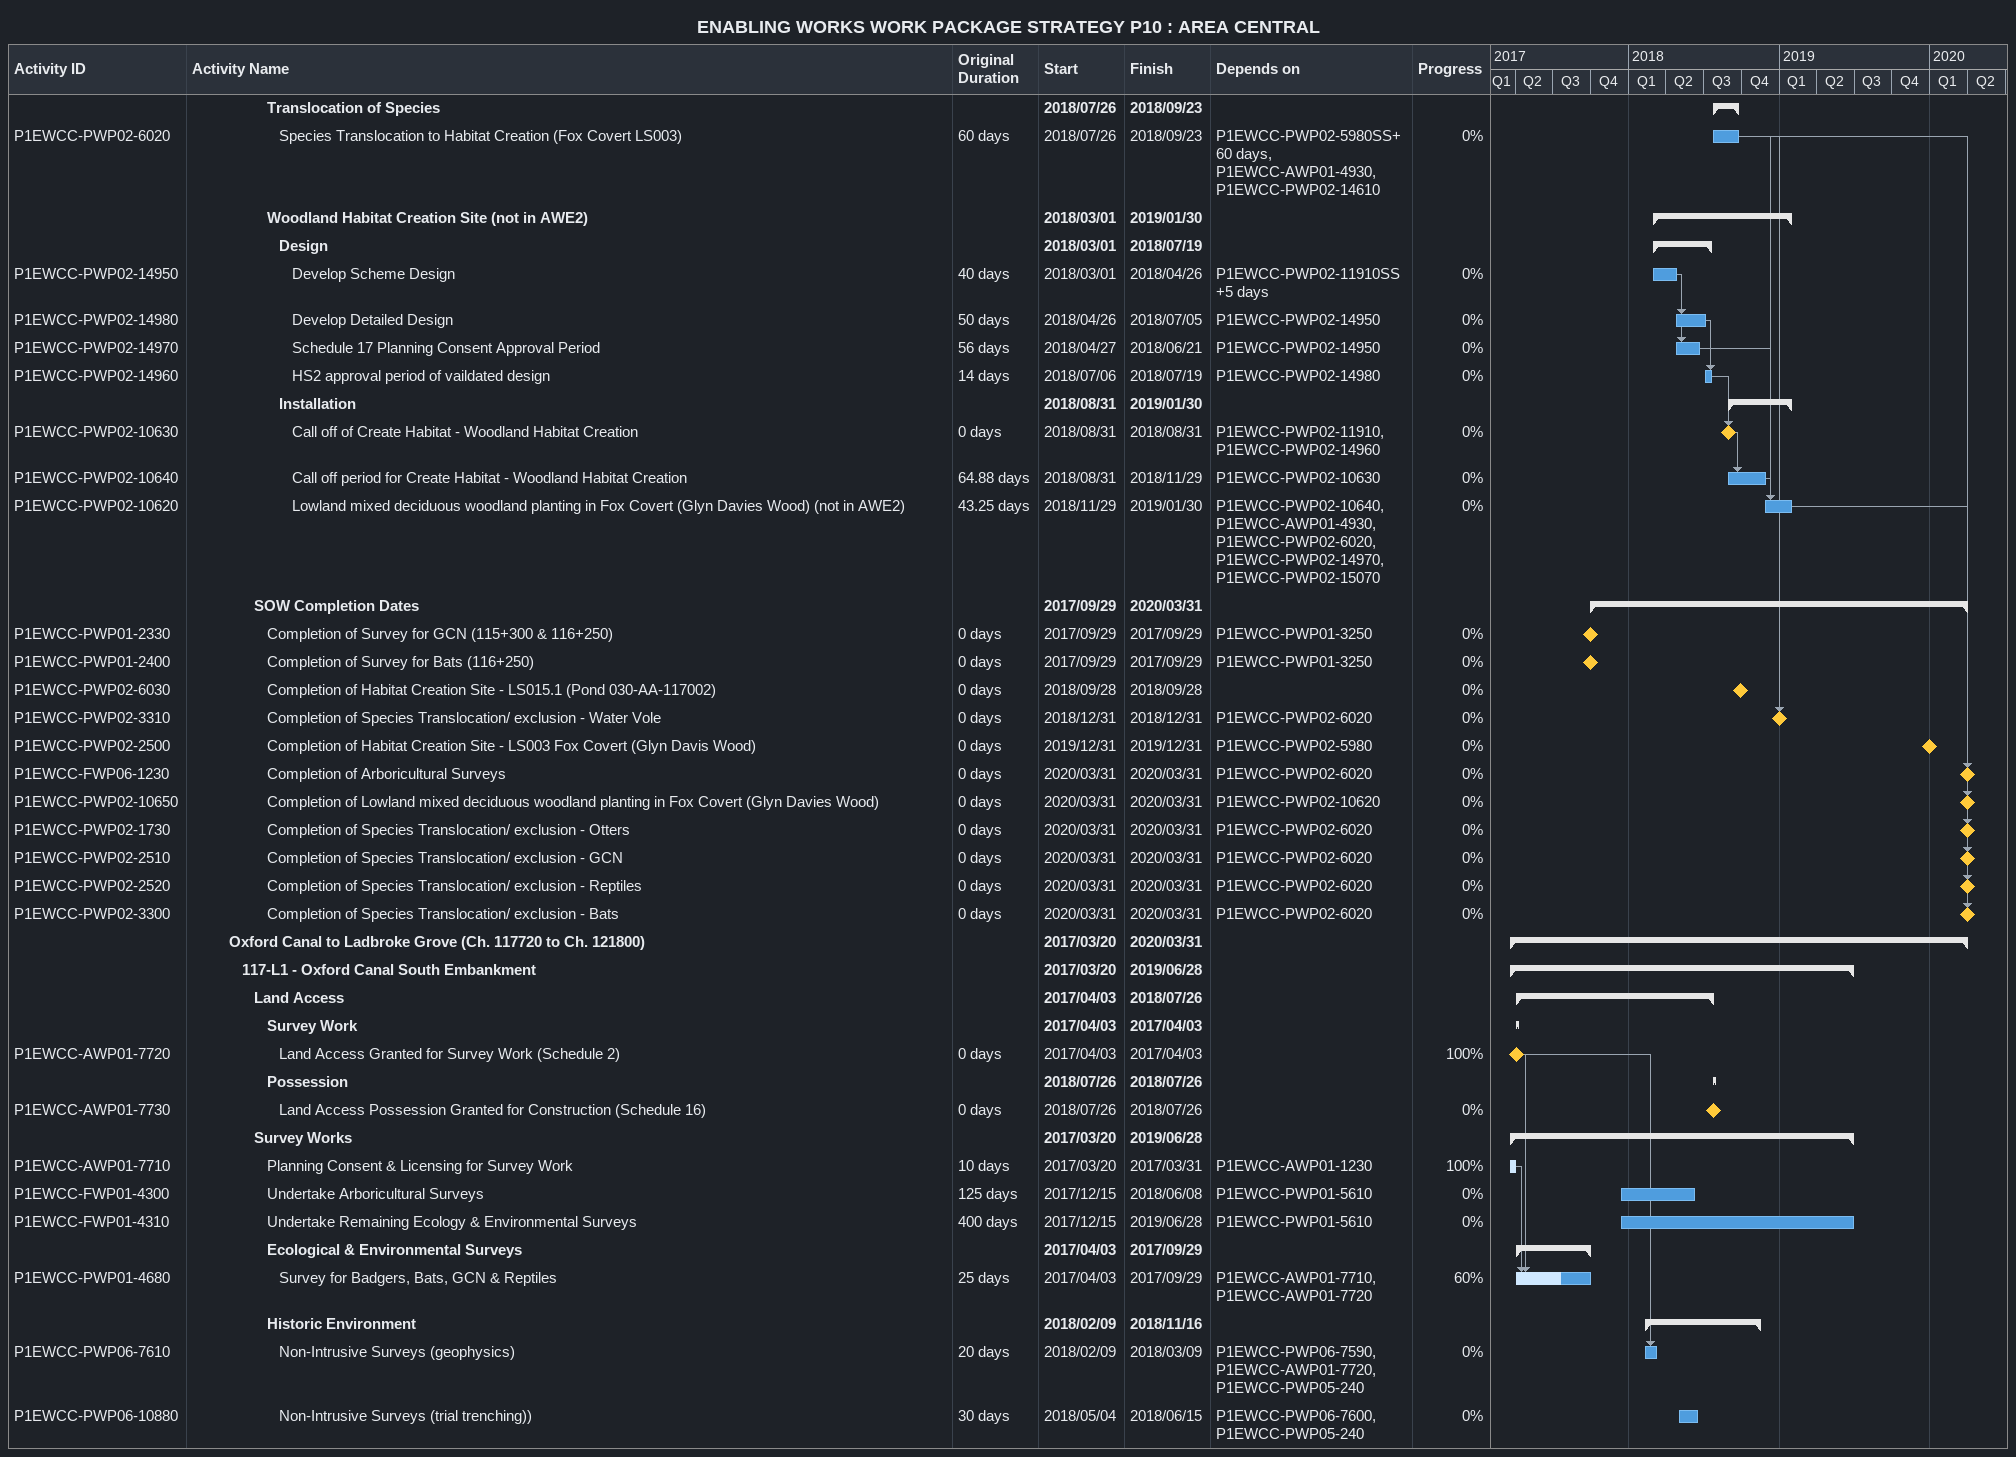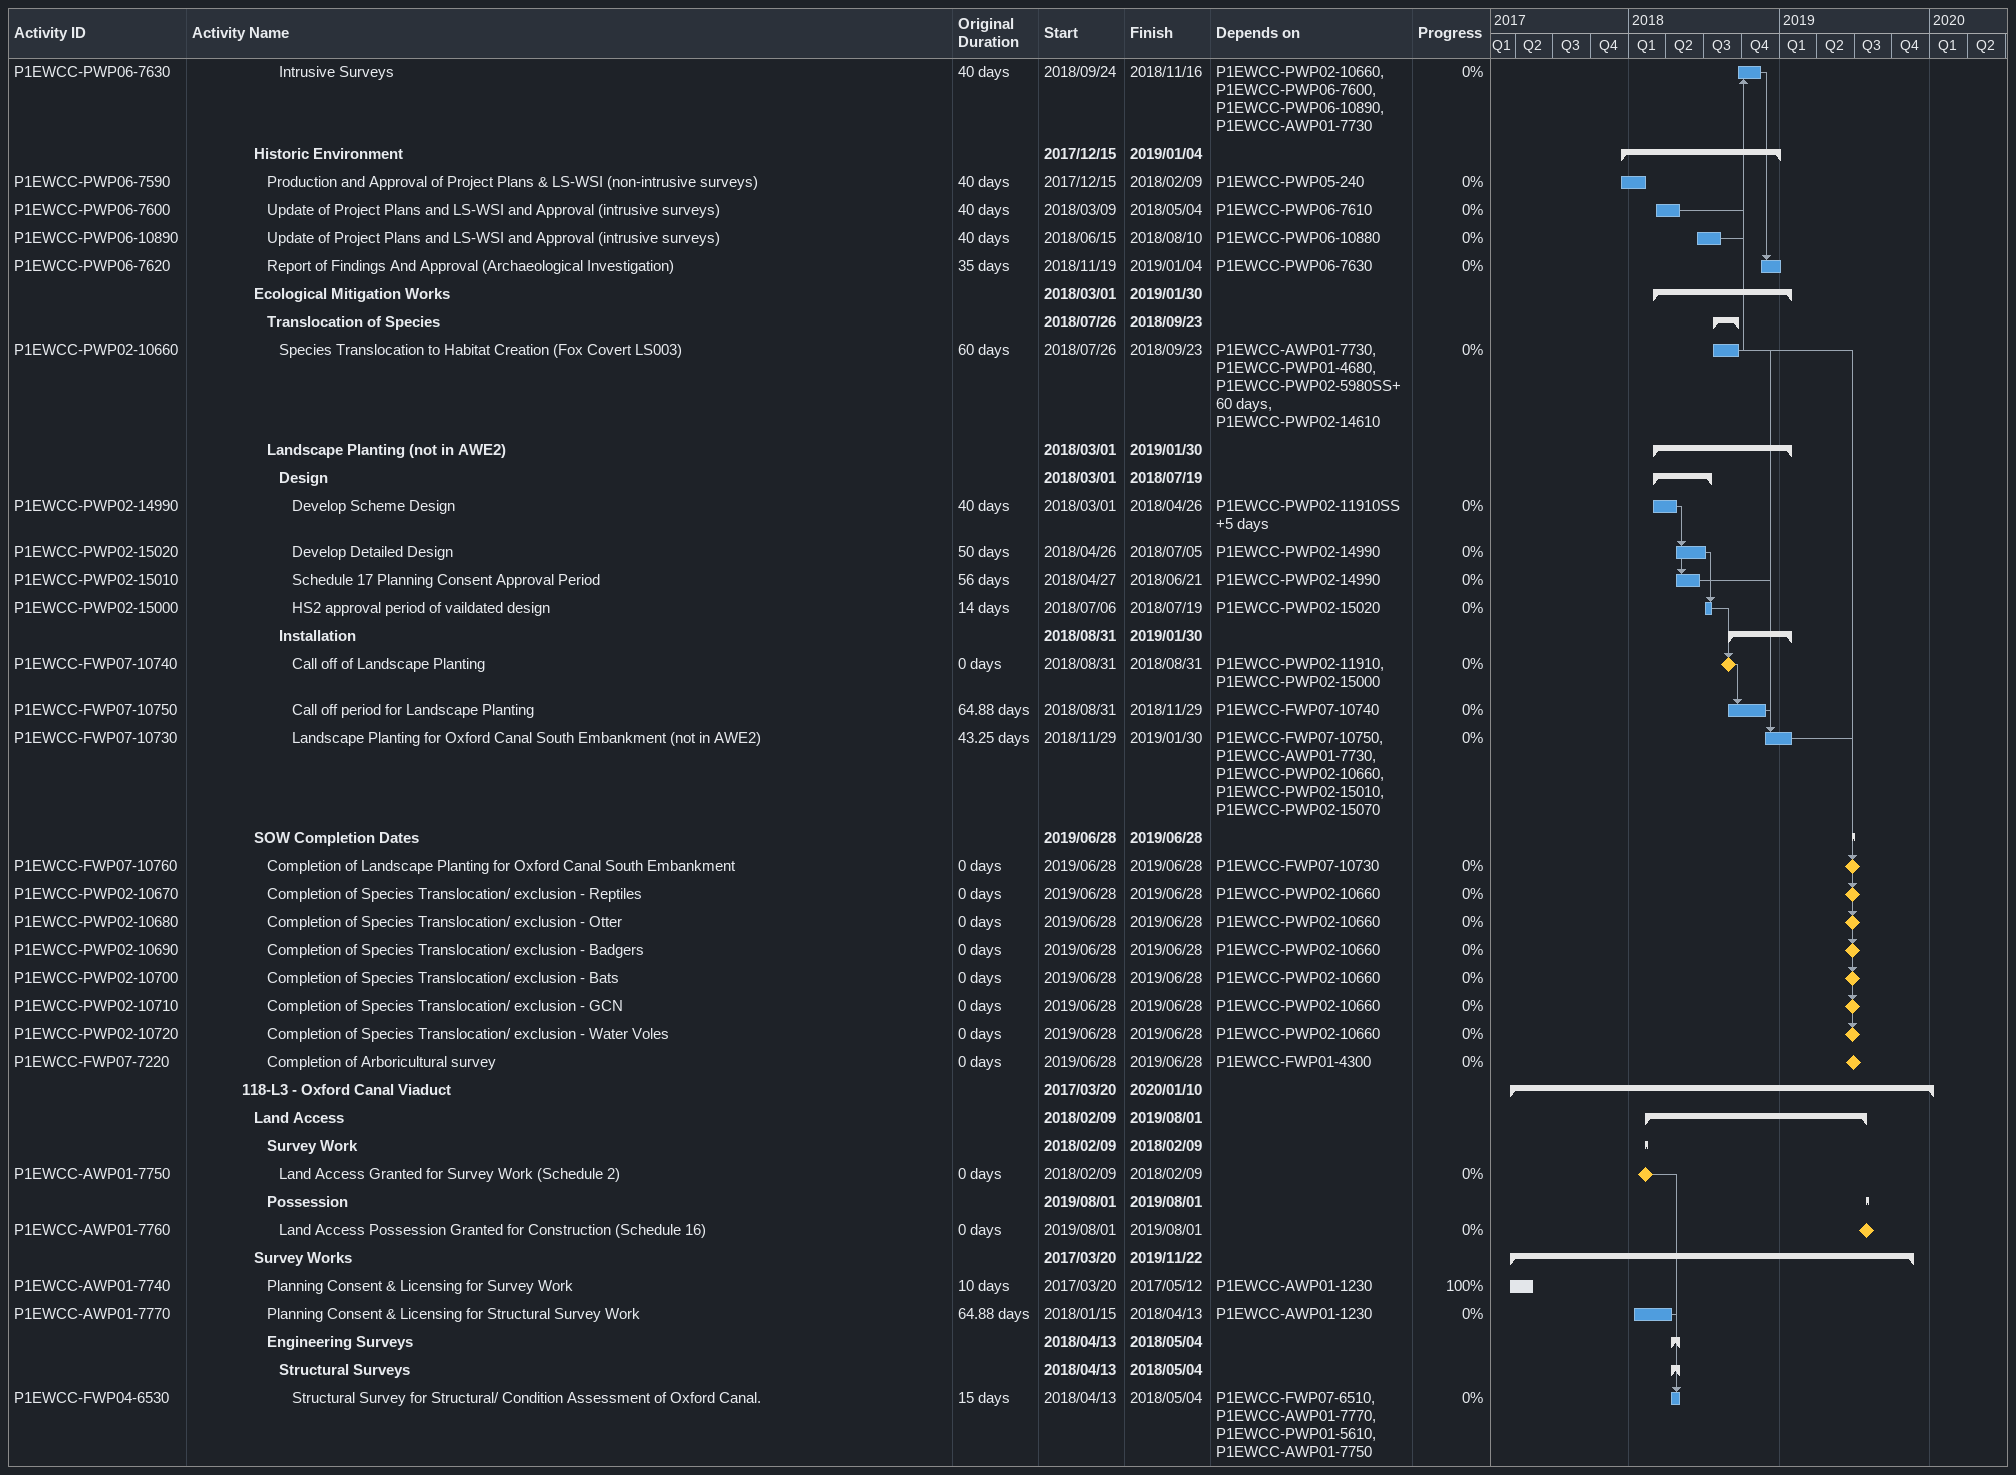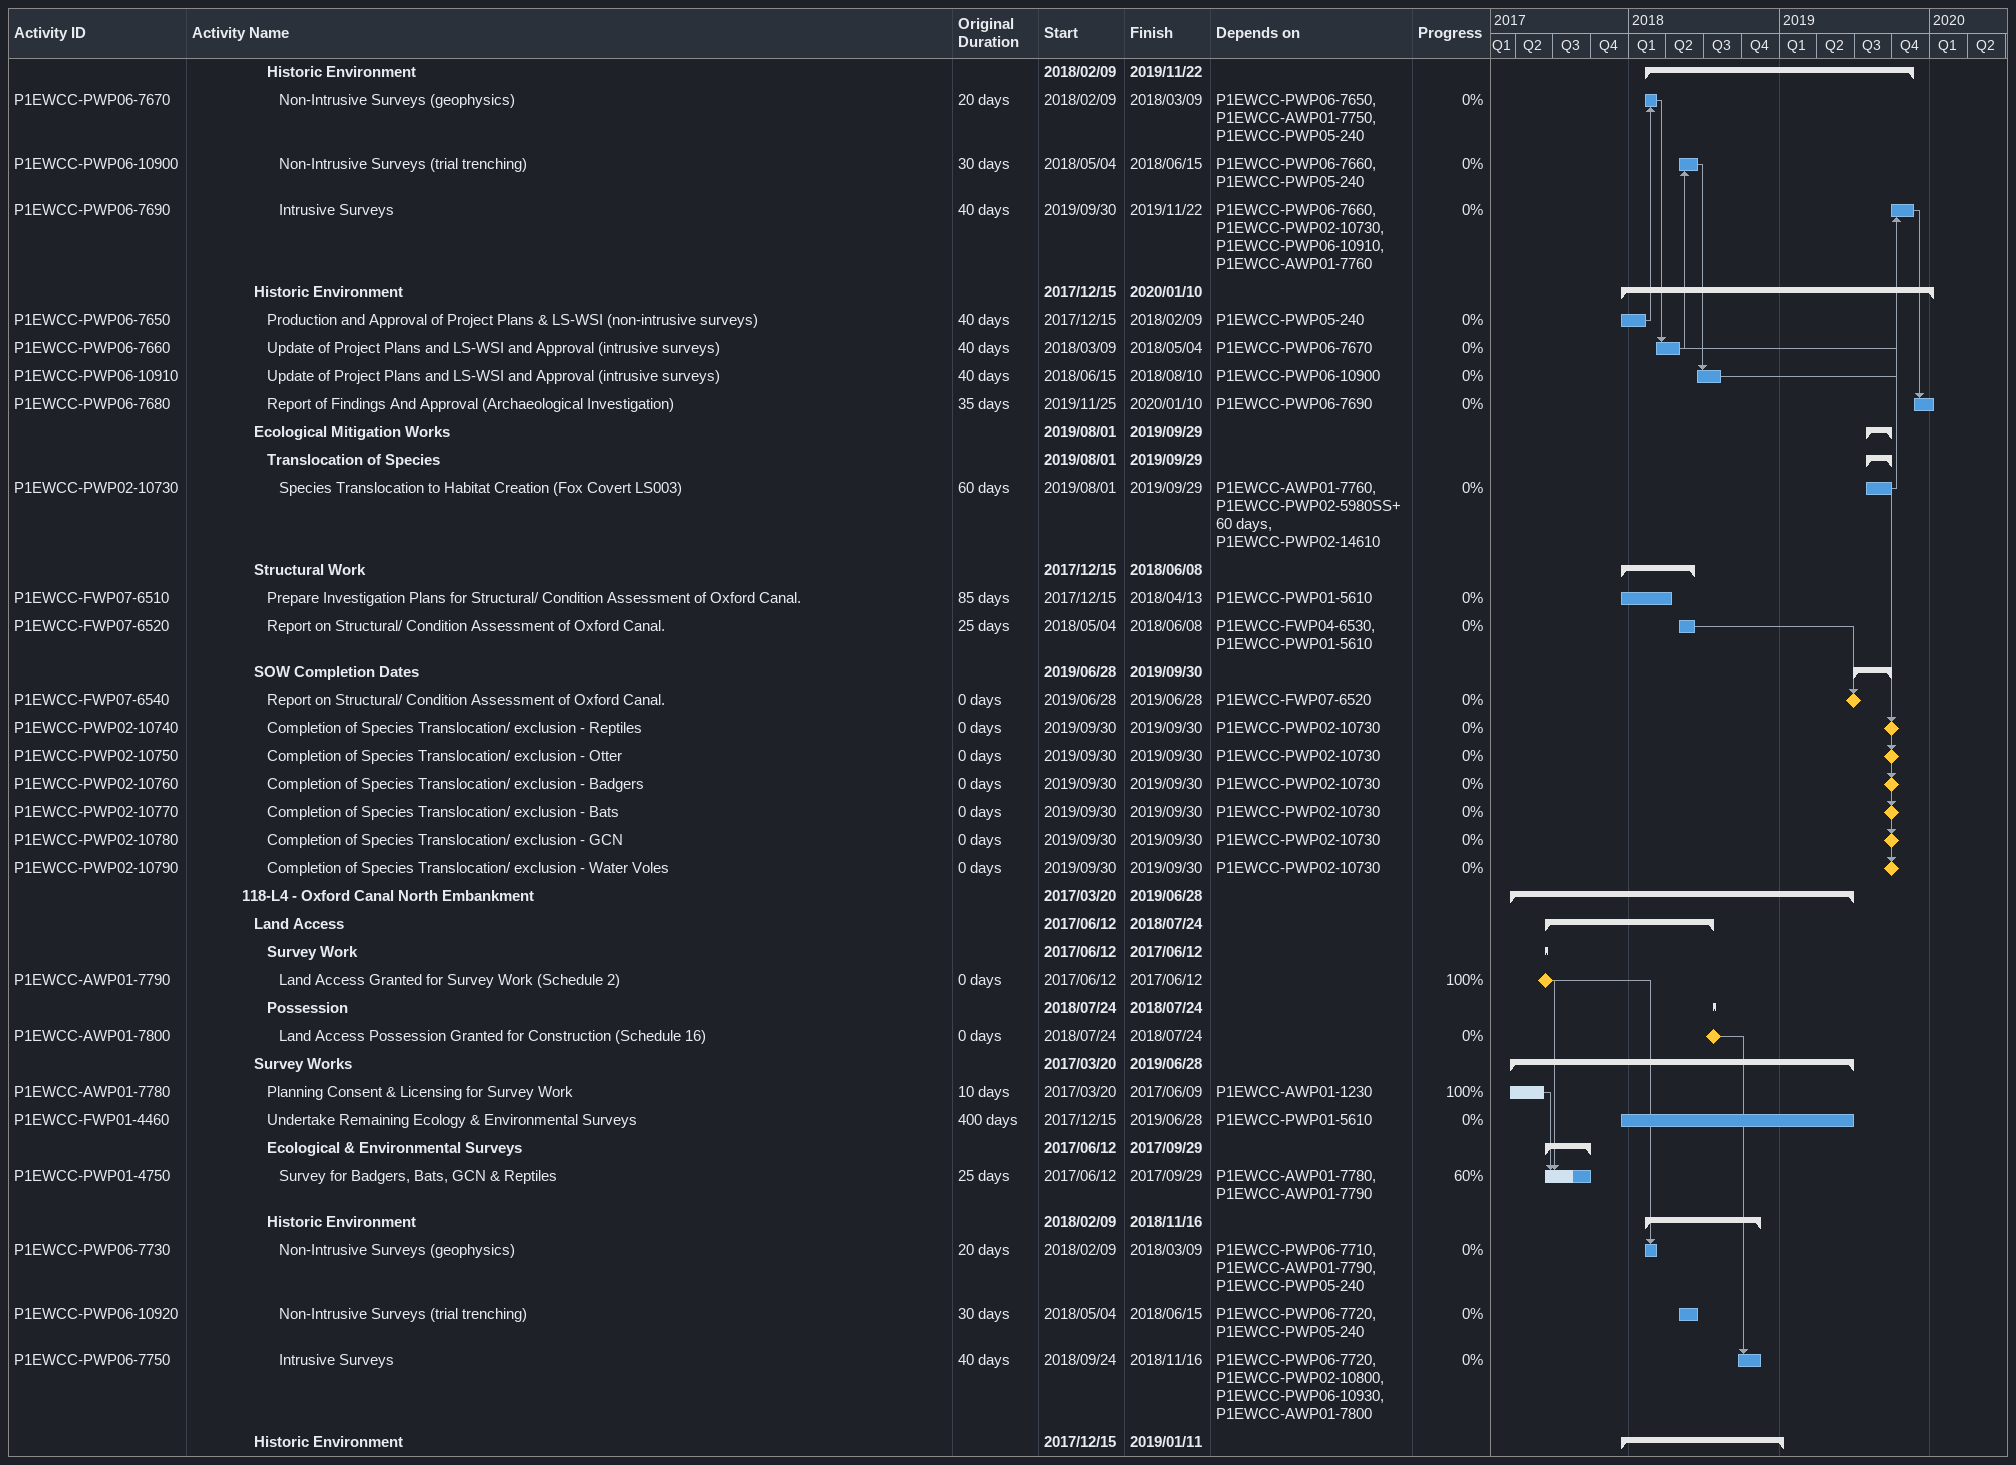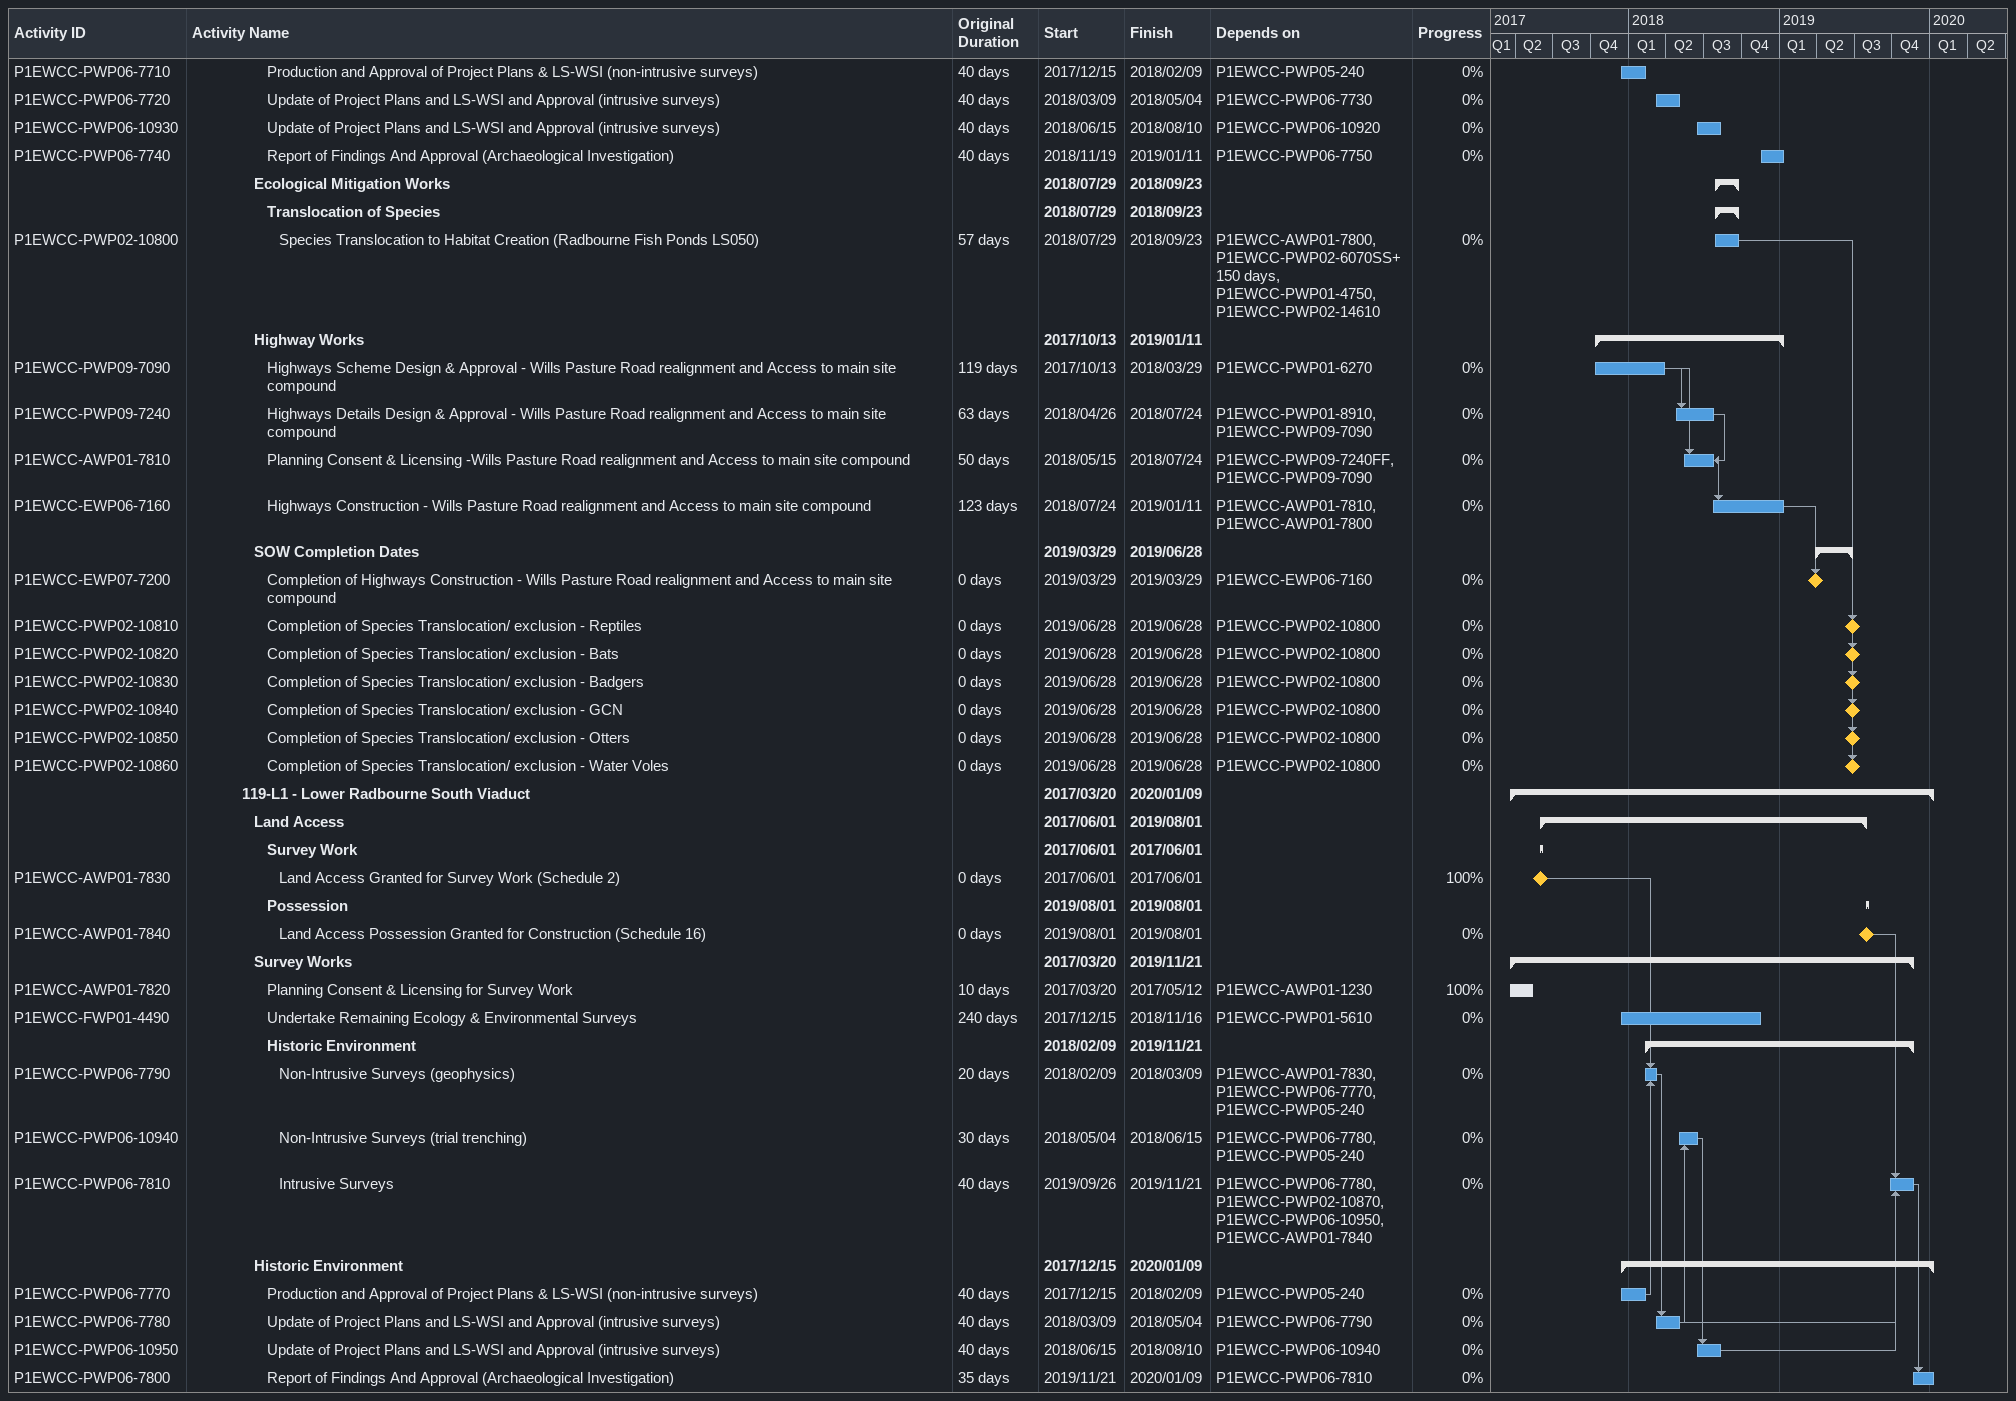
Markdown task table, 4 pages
ENABLING WORKS WORK PACKAGE STRATEGY P10 : AREA CENTRAL

| ID | Level | Task | Original duration | Start | Finish | Predecessors | % complete |
|---|---|---|---|---|---|---|---|
|  | 7 | **Translocation of Species** |  | 2018-07-26 | 2018-09-23 |  |  |
| P1EWCC-PWP02-6020 | 8 | Species Translocation to Habitat Creation (Fox Covert LS003) | 60d | 2018-07-26 | 2018-09-23 | P1EWCC-PWP02-5980SS+60d, P1EWCC-AWP01-4930, P1EWCC-PWP02-14610 | 0 |
|  | 7 | **Woodland Habitat Creation Site (not in AWE2)** |  | 2018-03-01 | 2019-01-30 |  |  |
|  | 8 | **Design** |  | 2018-03-01 | 2018-07-19 |  |  |
| P1EWCC-PWP02-14950 | 9 | Develop Scheme Design | 40d | 2018-03-01 | 2018-04-26 | P1EWCC-PWP02-11910SS+5d | 0 |
| P1EWCC-PWP02-14980 | 9 | Develop Detailed Design | 50d | 2018-04-26 | 2018-07-05 | P1EWCC-PWP02-14950 | 0 |
| P1EWCC-PWP02-14970 | 9 | Schedule 17 Planning Consent Approval Period | 56d | 2018-04-27 | 2018-06-21 | P1EWCC-PWP02-14950 | 0 |
| P1EWCC-PWP02-14960 | 9 | HS2 approval period of vaildated design | 14d | 2018-07-06 | 2018-07-19 | P1EWCC-PWP02-14980 | 0 |
|  | 8 | **Installation** |  | 2018-08-31 | 2019-01-30 |  |  |
| P1EWCC-PWP02-10630 | 9 | Call off of Create Habitat - Woodland Habitat Creation | 0d | 2018-08-31 | 2018-08-31 | P1EWCC-PWP02-11910, P1EWCC-PWP02-14960 | 0 |
| P1EWCC-PWP02-10640 | 9 | Call off period for Create Habitat - Woodland Habitat Creation | 64.88d | 2018-08-31 | 2018-11-29 | P1EWCC-PWP02-10630 | 0 |
| P1EWCC-PWP02-10620 | 9 | Lowland mixed deciduous woodland planting in Fox Covert (Glyn Davies Wood) (not in AWE2) | 43.25d | 2018-11-29 | 2019-01-30 | P1EWCC-PWP02-10640, P1EWCC-AWP01-4930, P1EWCC-PWP02-6020, P1EWCC-PWP02-14970, P1EWCC-PWP02-15070 | 0 |
|  | 6 | **SOW Completion Dates** |  | 2017-09-29 | 2020-03-31 |  |  |
| P1EWCC-PWP01-2330 | 7 | Completion of Survey for GCN (115+300 & 116+250) | 0d | 2017-09-29 | 2017-09-29 | P1EWCC-PWP01-3250 | 0 |
| P1EWCC-PWP01-2400 | 7 | Completion of Survey for Bats (116+250) | 0d | 2017-09-29 | 2017-09-29 | P1EWCC-PWP01-3250 | 0 |
| P1EWCC-PWP02-6030 | 7 | Completion of Habitat Creation Site - LS015.1 (Pond 030-AA-117002) | 0d | 2018-09-28 | 2018-09-28 |  | 0 |
| P1EWCC-PWP02-3310 | 7 | Completion of Species Translocation/ exclusion - Water Vole | 0d | 2018-12-31 | 2018-12-31 | P1EWCC-PWP02-6020 | 0 |
| P1EWCC-PWP02-2500 | 7 | Completion of Habitat Creation Site - LS003 Fox Covert (Glyn Davis Wood) | 0d | 2019-12-31 | 2019-12-31 | P1EWCC-PWP02-5980 | 0 |
| P1EWCC-FWP06-1230 | 7 | Completion of Arboricultural Surveys | 0d | 2020-03-31 | 2020-03-31 | P1EWCC-PWP02-6020 | 0 |
| P1EWCC-PWP02-10650 | 7 | Completion of Lowland mixed deciduous woodland planting in Fox Covert (Glyn Davies Wood) | 0d | 2020-03-31 | 2020-03-31 | P1EWCC-PWP02-10620 | 0 |
| P1EWCC-PWP02-1730 | 7 | Completion of Species Translocation/ exclusion - Otters | 0d | 2020-03-31 | 2020-03-31 | P1EWCC-PWP02-6020 | 0 |
| P1EWCC-PWP02-2510 | 7 | Completion of Species Translocation/ exclusion - GCN | 0d | 2020-03-31 | 2020-03-31 | P1EWCC-PWP02-6020 | 0 |
| P1EWCC-PWP02-2520 | 7 | Completion of Species Translocation/ exclusion - Reptiles | 0d | 2020-03-31 | 2020-03-31 | P1EWCC-PWP02-6020 | 0 |
| P1EWCC-PWP02-3300 | 7 | Completion of Species Translocation/ exclusion - Bats | 0d | 2020-03-31 | 2020-03-31 | P1EWCC-PWP02-6020 | 0 |
|  | 4 | **Oxford Canal to Ladbroke Grove (Ch. 117720 to Ch. 121800)** |  | 2017-03-20 | 2020-03-31 |  |  |
|  | 5 | **117-L1 - Oxford Canal South Embankment** |  | 2017-03-20 | 2019-06-28 |  |  |
|  | 6 | **Land Access** |  | 2017-04-03 | 2018-07-26 |  |  |
|  | 7 | **Survey Work** |  | 2017-04-03 | 2017-04-03 |  |  |
| P1EWCC-AWP01-7720 | 8 | Land Access Granted for Survey Work (Schedule 2) | 0d | 2017-04-03 | 2017-04-03 |  | 100 |
|  | 7 | **Possession** |  | 2018-07-26 | 2018-07-26 |  |  |
| P1EWCC-AWP01-7730 | 8 | Land Access Possession Granted for Construction (Schedule 16) | 0d | 2018-07-26 | 2018-07-26 |  | 0 |
|  | 6 | **Survey Works** |  | 2017-03-20 | 2019-06-28 |  |  |
| P1EWCC-AWP01-7710 | 7 | Planning Consent & Licensing for Survey Work | 10d | 2017-03-20 | 2017-03-31 | P1EWCC-AWP01-1230 | 100 |
| P1EWCC-FWP01-4300 | 7 | Undertake Arboricultural Surveys | 125d | 2017-12-15 | 2018-06-08 | P1EWCC-PWP01-5610 | 0 |
| P1EWCC-FWP01-4310 | 7 | Undertake Remaining Ecology & Environmental Surveys | 400d | 2017-12-15 | 2019-06-28 | P1EWCC-PWP01-5610 | 0 |
|  | 7 | **Ecological & Environmental Surveys** |  | 2017-04-03 | 2017-09-29 |  |  |
| P1EWCC-PWP01-4680 | 8 | Survey for Badgers, Bats, GCN & Reptiles | 25d | 2017-04-03 | 2017-09-29 | P1EWCC-AWP01-7710, P1EWCC-AWP01-7720 | 60 |
|  | 7 | **Historic Environment** |  | 2018-02-09 | 2018-11-16 |  |  |
| P1EWCC-PWP06-7610 | 8 | Non-Intrusive Surveys (geophysics) | 20d | 2018-02-09 | 2018-03-09 | P1EWCC-PWP06-7590, P1EWCC-AWP01-7720, P1EWCC-PWP05-240 | 0 |
| P1EWCC-PWP06-10880 | 8 | Non-Intrusive Surveys (trial trenching)) | 30d | 2018-05-04 | 2018-06-15 | P1EWCC-PWP06-7600, P1EWCC-PWP05-240 | 0 |
| P1EWCC-PWP06-7630 | 8 | Intrusive Surveys | 40d | 2018-09-24 | 2018-11-16 | P1EWCC-PWP02-10660, P1EWCC-PWP06-7600, P1EWCC-PWP06-10890, P1EWCC-AWP01-7730 | 0 |
|  | 6 | **Historic Environment** |  | 2017-12-15 | 2019-01-04 |  |  |
| P1EWCC-PWP06-7590 | 7 | Production and Approval of Project Plans & LS-WSI (non-intrusive surveys) | 40d | 2017-12-15 | 2018-02-09 | P1EWCC-PWP05-240 | 0 |
| P1EWCC-PWP06-7600 | 7 | Update of Project Plans and LS-WSI and Approval (intrusive surveys) | 40d | 2018-03-09 | 2018-05-04 | P1EWCC-PWP06-7610 | 0 |
| P1EWCC-PWP06-10890 | 7 | Update of Project Plans and LS-WSI and Approval (intrusive surveys) | 40d | 2018-06-15 | 2018-08-10 | P1EWCC-PWP06-10880 | 0 |
| P1EWCC-PWP06-7620 | 7 | Report of Findings And Approval (Archaeological Investigation) | 35d | 2018-11-19 | 2019-01-04 | P1EWCC-PWP06-7630 | 0 |
|  | 6 | **Ecological Mitigation Works** |  | 2018-03-01 | 2019-01-30 |  |  |
|  | 7 | **Translocation of Species** |  | 2018-07-26 | 2018-09-23 |  |  |
| P1EWCC-PWP02-10660 | 8 | Species Translocation to Habitat Creation (Fox Covert LS003) | 60d | 2018-07-26 | 2018-09-23 | P1EWCC-AWP01-7730, P1EWCC-PWP01-4680, P1EWCC-PWP02-5980SS+60d, P1EWCC-PWP02-14610 | 0 |
|  | 7 | **Landscape Planting (not in AWE2)** |  | 2018-03-01 | 2019-01-30 |  |  |
|  | 8 | **Design** |  | 2018-03-01 | 2018-07-19 |  |  |
| P1EWCC-PWP02-14990 | 9 | Develop Scheme Design | 40d | 2018-03-01 | 2018-04-26 | P1EWCC-PWP02-11910SS+5d | 0 |
| P1EWCC-PWP02-15020 | 9 | Develop Detailed Design | 50d | 2018-04-26 | 2018-07-05 | P1EWCC-PWP02-14990 | 0 |
| P1EWCC-PWP02-15010 | 9 | Schedule 17 Planning Consent Approval Period | 56d | 2018-04-27 | 2018-06-21 | P1EWCC-PWP02-14990 | 0 |
| P1EWCC-PWP02-15000 | 9 | HS2 approval period of vaildated design | 14d | 2018-07-06 | 2018-07-19 | P1EWCC-PWP02-15020 | 0 |
|  | 8 | **Installation** |  | 2018-08-31 | 2019-01-30 |  |  |
| P1EWCC-FWP07-10740 | 9 | Call off of Landscape Planting | 0d | 2018-08-31 | 2018-08-31 | P1EWCC-PWP02-11910, P1EWCC-PWP02-15000 | 0 |
| P1EWCC-FWP07-10750 | 9 | Call off period for Landscape Planting | 64.88d | 2018-08-31 | 2018-11-29 | P1EWCC-FWP07-10740 | 0 |
| P1EWCC-FWP07-10730 | 9 | Landscape Planting for Oxford Canal South Embankment (not in AWE2) | 43.25d | 2018-11-29 | 2019-01-30 | P1EWCC-FWP07-10750, P1EWCC-AWP01-7730, P1EWCC-PWP02-10660, P1EWCC-PWP02-15010, P1EWCC-PWP02-15070 | 0 |
|  | 6 | **SOW Completion Dates** |  | 2019-06-28 | 2019-06-28 |  |  |
| P1EWCC-FWP07-10760 | 7 | Completion of Landscape Planting for Oxford Canal South Embankment | 0d | 2019-06-28 | 2019-06-28 | P1EWCC-FWP07-10730 | 0 |
| P1EWCC-PWP02-10670 | 7 | Completion of Species Translocation/ exclusion - Reptiles | 0d | 2019-06-28 | 2019-06-28 | P1EWCC-PWP02-10660 | 0 |
| P1EWCC-PWP02-10680 | 7 | Completion of Species Translocation/ exclusion - Otter | 0d | 2019-06-28 | 2019-06-28 | P1EWCC-PWP02-10660 | 0 |
| P1EWCC-PWP02-10690 | 7 | Completion of Species Translocation/ exclusion - Badgers | 0d | 2019-06-28 | 2019-06-28 | P1EWCC-PWP02-10660 | 0 |
| P1EWCC-PWP02-10700 | 7 | Completion of Species Translocation/ exclusion - Bats | 0d | 2019-06-28 | 2019-06-28 | P1EWCC-PWP02-10660 | 0 |
| P1EWCC-PWP02-10710 | 7 | Completion of Species Translocation/ exclusion - GCN | 0d | 2019-06-28 | 2019-06-28 | P1EWCC-PWP02-10660 | 0 |
| P1EWCC-PWP02-10720 | 7 | Completion of Species Translocation/ exclusion - Water Voles | 0d | 2019-06-28 | 2019-06-28 | P1EWCC-PWP02-10660 | 0 |
| P1EWCC-FWP07-7220 | 7 | Completion of Arboricultural survey | 0d | 2019-06-28 | 2019-06-28 | P1EWCC-FWP01-4300 | 0 |
|  | 5 | **118-L3 - Oxford Canal Viaduct** |  | 2017-03-20 | 2020-01-10 |  |  |
|  | 6 | **Land Access** |  | 2018-02-09 | 2019-08-01 |  |  |
|  | 7 | **Survey Work** |  | 2018-02-09 | 2018-02-09 |  |  |
| P1EWCC-AWP01-7750 | 8 | Land Access Granted for Survey Work (Schedule 2) | 0d | 2018-02-09 | 2018-02-09 |  | 0 |
|  | 7 | **Possession** |  | 2019-08-01 | 2019-08-01 |  |  |
| P1EWCC-AWP01-7760 | 8 | Land Access Possession Granted for Construction (Schedule 16) | 0d | 2019-08-01 | 2019-08-01 |  | 0 |
|  | 6 | **Survey Works** |  | 2017-03-20 | 2019-11-22 |  |  |
| P1EWCC-AWP01-7740 | 7 | Planning Consent & Licensing for Survey Work | 10d | 2017-03-20 | 2017-05-12 | P1EWCC-AWP01-1230 | 100 |
| P1EWCC-AWP01-7770 | 7 | Planning Consent & Licensing for Structural Survey Work | 64.88d | 2018-01-15 | 2018-04-13 | P1EWCC-AWP01-1230 | 0 |
|  | 7 | **Engineering Surveys** |  | 2018-04-13 | 2018-05-04 |  |  |
|  | 8 | **Structural Surveys** |  | 2018-04-13 | 2018-05-04 |  |  |
| P1EWCC-FWP04-6530 | 9 | Structural Survey for Structural/ Condition Assessment of Oxford Canal. | 15d | 2018-04-13 | 2018-05-04 | P1EWCC-FWP07-6510, P1EWCC-AWP01-7770, P1EWCC-PWP01-5610, P1EWCC-AWP01-7750 | 0 |
|  | 7 | **Historic Environment** |  | 2018-02-09 | 2019-11-22 |  |  |
| P1EWCC-PWP06-7670 | 8 | Non-Intrusive Surveys (geophysics) | 20d | 2018-02-09 | 2018-03-09 | P1EWCC-PWP06-7650, P1EWCC-AWP01-7750, P1EWCC-PWP05-240 | 0 |
| P1EWCC-PWP06-10900 | 8 | Non-Intrusive Surveys (trial trenching) | 30d | 2018-05-04 | 2018-06-15 | P1EWCC-PWP06-7660, P1EWCC-PWP05-240 | 0 |
| P1EWCC-PWP06-7690 | 8 | Intrusive Surveys | 40d | 2019-09-30 | 2019-11-22 | P1EWCC-PWP06-7660, P1EWCC-PWP02-10730, P1EWCC-PWP06-10910, P1EWCC-AWP01-7760 | 0 |
|  | 6 | **Historic Environment** |  | 2017-12-15 | 2020-01-10 |  |  |
| P1EWCC-PWP06-7650 | 7 | Production and Approval of Project Plans & LS-WSI (non-intrusive surveys) | 40d | 2017-12-15 | 2018-02-09 | P1EWCC-PWP05-240 | 0 |
| P1EWCC-PWP06-7660 | 7 | Update of Project Plans and LS-WSI and Approval (intrusive surveys) | 40d | 2018-03-09 | 2018-05-04 | P1EWCC-PWP06-7670 | 0 |
| P1EWCC-PWP06-10910 | 7 | Update of Project Plans and LS-WSI and Approval (intrusive surveys) | 40d | 2018-06-15 | 2018-08-10 | P1EWCC-PWP06-10900 | 0 |
| P1EWCC-PWP06-7680 | 7 | Report of Findings And Approval (Archaeological Investigation) | 35d | 2019-11-25 | 2020-01-10 | P1EWCC-PWP06-7690 | 0 |
|  | 6 | **Ecological Mitigation Works** |  | 2019-08-01 | 2019-09-29 |  |  |
|  | 7 | **Translocation of Species** |  | 2019-08-01 | 2019-09-29 |  |  |
| P1EWCC-PWP02-10730 | 8 | Species Translocation to Habitat Creation (Fox Covert LS003) | 60d | 2019-08-01 | 2019-09-29 | P1EWCC-AWP01-7760, P1EWCC-PWP02-5980SS+60d, P1EWCC-PWP02-14610 | 0 |
|  | 6 | **Structural Work** |  | 2017-12-15 | 2018-06-08 |  |  |
| P1EWCC-FWP07-6510 | 7 | Prepare Investigation Plans for Structural/ Condition Assessment of Oxford Canal. | 85d | 2017-12-15 | 2018-04-13 | P1EWCC-PWP01-5610 | 0 |
| P1EWCC-FWP07-6520 | 7 | Report on Structural/ Condition Assessment of Oxford Canal. | 25d | 2018-05-04 | 2018-06-08 | P1EWCC-FWP04-6530, P1EWCC-PWP01-5610 | 0 |
|  | 6 | **SOW Completion Dates** |  | 2019-06-28 | 2019-09-30 |  |  |
| P1EWCC-FWP07-6540 | 7 | Report on Structural/ Condition Assessment of Oxford Canal. | 0d | 2019-06-28 | 2019-06-28 | P1EWCC-FWP07-6520 | 0 |
| P1EWCC-PWP02-10740 | 7 | Completion of Species Translocation/ exclusion - Reptiles | 0d | 2019-09-30 | 2019-09-30 | P1EWCC-PWP02-10730 | 0 |
| P1EWCC-PWP02-10750 | 7 | Completion of Species Translocation/ exclusion - Otter | 0d | 2019-09-30 | 2019-09-30 | P1EWCC-PWP02-10730 | 0 |
| P1EWCC-PWP02-10760 | 7 | Completion of Species Translocation/ exclusion - Badgers | 0d | 2019-09-30 | 2019-09-30 | P1EWCC-PWP02-10730 | 0 |
| P1EWCC-PWP02-10770 | 7 | Completion of Species Translocation/ exclusion - Bats | 0d | 2019-09-30 | 2019-09-30 | P1EWCC-PWP02-10730 | 0 |
| P1EWCC-PWP02-10780 | 7 | Completion of Species Translocation/ exclusion - GCN | 0d | 2019-09-30 | 2019-09-30 | P1EWCC-PWP02-10730 | 0 |
| P1EWCC-PWP02-10790 | 7 | Completion of Species Translocation/ exclusion - Water Voles | 0d | 2019-09-30 | 2019-09-30 | P1EWCC-PWP02-10730 | 0 |
|  | 5 | **118-L4 - Oxford Canal North Embankment** |  | 2017-03-20 | 2019-06-28 |  |  |
|  | 6 | **Land Access** |  | 2017-06-12 | 2018-07-24 |  |  |
|  | 7 | **Survey Work** |  | 2017-06-12 | 2017-06-12 |  |  |
| P1EWCC-AWP01-7790 | 8 | Land Access Granted for Survey Work (Schedule 2) | 0d | 2017-06-12 | 2017-06-12 |  | 100 |
|  | 7 | **Possession** |  | 2018-07-24 | 2018-07-24 |  |  |
| P1EWCC-AWP01-7800 | 8 | Land Access Possession Granted for Construction (Schedule 16) | 0d | 2018-07-24 | 2018-07-24 |  | 0 |
|  | 6 | **Survey Works** |  | 2017-03-20 | 2019-06-28 |  |  |
| P1EWCC-AWP01-7780 | 7 | Planning Consent & Licensing for Survey Work | 10d | 2017-03-20 | 2017-06-09 | P1EWCC-AWP01-1230 | 100 |
| P1EWCC-FWP01-4460 | 7 | Undertake Remaining Ecology & Environmental Surveys | 400d | 2017-12-15 | 2019-06-28 | P1EWCC-PWP01-5610 | 0 |
|  | 7 | **Ecological & Environmental Surveys** |  | 2017-06-12 | 2017-09-29 |  |  |
| P1EWCC-PWP01-4750 | 8 | Survey for Badgers, Bats, GCN & Reptiles | 25d | 2017-06-12 | 2017-09-29 | P1EWCC-AWP01-7780, P1EWCC-AWP01-7790 | 60 |
|  | 7 | **Historic Environment** |  | 2018-02-09 | 2018-11-16 |  |  |
| P1EWCC-PWP06-7730 | 8 | Non-Intrusive Surveys (geophysics) | 20d | 2018-02-09 | 2018-03-09 | P1EWCC-PWP06-7710, P1EWCC-AWP01-7790, P1EWCC-PWP05-240 | 0 |
| P1EWCC-PWP06-10920 | 8 | Non-Intrusive Surveys (trial trenching) | 30d | 2018-05-04 | 2018-06-15 | P1EWCC-PWP06-7720, P1EWCC-PWP05-240 | 0 |
| P1EWCC-PWP06-7750 | 8 | Intrusive Surveys | 40d | 2018-09-24 | 2018-11-16 | P1EWCC-PWP06-7720, P1EWCC-PWP02-10800, P1EWCC-PWP06-10930, P1EWCC-AWP01-7800 | 0 |
|  | 6 | **Historic Environment** |  | 2017-12-15 | 2019-01-11 |  |  |
| P1EWCC-PWP06-7710 | 7 | Production and Approval of Project Plans & LS-WSI (non-intrusive surveys) | 40d | 2017-12-15 | 2018-02-09 | P1EWCC-PWP05-240 | 0 |
| P1EWCC-PWP06-7720 | 7 | Update of Project Plans and LS-WSI and Approval (intrusive surveys) | 40d | 2018-03-09 | 2018-05-04 | P1EWCC-PWP06-7730 | 0 |
| P1EWCC-PWP06-10930 | 7 | Update of Project Plans and LS-WSI and Approval (intrusive surveys) | 40d | 2018-06-15 | 2018-08-10 | P1EWCC-PWP06-10920 | 0 |
| P1EWCC-PWP06-7740 | 7 | Report of Findings And Approval (Archaeological Investigation) | 40d | 2018-11-19 | 2019-01-11 | P1EWCC-PWP06-7750 | 0 |
|  | 6 | **Ecological Mitigation Works** |  | 2018-07-29 | 2018-09-23 |  |  |
|  | 7 | **Translocation of Species** |  | 2018-07-29 | 2018-09-23 |  |  |
| P1EWCC-PWP02-10800 | 8 | Species Translocation to Habitat Creation (Radbourne Fish Ponds LS050) | 57d | 2018-07-29 | 2018-09-23 | P1EWCC-AWP01-7800, P1EWCC-PWP02-6070SS+150d, P1EWCC-PWP01-4750, P1EWCC-PWP02-14610 | 0 |
|  | 6 | **Highway Works** |  | 2017-10-13 | 2019-01-11 |  |  |
| P1EWCC-PWP09-7090 | 7 | Highways Scheme Design & Approval - Wills Pasture Road realignment and Access to main site compound | 119d | 2017-10-13 | 2018-03-29 | P1EWCC-PWP01-6270 | 0 |
| P1EWCC-PWP09-7240 | 7 | Highways Details Design & Approval - Wills Pasture Road realignment and Access to main site compound | 63d | 2018-04-26 | 2018-07-24 | P1EWCC-PWP01-8910, P1EWCC-PWP09-7090 | 0 |
| P1EWCC-AWP01-7810 | 7 | Planning Consent & Licensing -Wills Pasture Road realignment and Access to main site compound | 50d | 2018-05-15 | 2018-07-24 | P1EWCC-PWP09-7240FF, P1EWCC-PWP09-7090 | 0 |
| P1EWCC-EWP06-7160 | 7 | Highways Construction - Wills Pasture Road realignment and Access to main site compound | 123d | 2018-07-24 | 2019-01-11 | P1EWCC-AWP01-7810, P1EWCC-AWP01-7800 | 0 |
|  | 6 | **SOW Completion Dates** |  | 2019-03-29 | 2019-06-28 |  |  |
| P1EWCC-EWP07-7200 | 7 | Completion of Highways Construction - Wills Pasture Road realignment and Access to main site compound | 0d | 2019-03-29 | 2019-03-29 | P1EWCC-EWP06-7160 | 0 |
| P1EWCC-PWP02-10810 | 7 | Completion of Species Translocation/ exclusion - Reptiles | 0d | 2019-06-28 | 2019-06-28 | P1EWCC-PWP02-10800 | 0 |
| P1EWCC-PWP02-10820 | 7 | Completion of Species Translocation/ exclusion - Bats | 0d | 2019-06-28 | 2019-06-28 | P1EWCC-PWP02-10800 | 0 |
| P1EWCC-PWP02-10830 | 7 | Completion of Species Translocation/ exclusion - Badgers | 0d | 2019-06-28 | 2019-06-28 | P1EWCC-PWP02-10800 | 0 |
| P1EWCC-PWP02-10840 | 7 | Completion of Species Translocation/ exclusion - GCN | 0d | 2019-06-28 | 2019-06-28 | P1EWCC-PWP02-10800 | 0 |
| P1EWCC-PWP02-10850 | 7 | Completion of Species Translocation/ exclusion - Otters | 0d | 2019-06-28 | 2019-06-28 | P1EWCC-PWP02-10800 | 0 |
| P1EWCC-PWP02-10860 | 7 | Completion of Species Translocation/ exclusion - Water Voles | 0d | 2019-06-28 | 2019-06-28 | P1EWCC-PWP02-10800 | 0 |
|  | 5 | **119-L1 - Lower Radbourne South Viaduct** |  | 2017-03-20 | 2020-01-09 |  |  |
|  | 6 | **Land Access** |  | 2017-06-01 | 2019-08-01 |  |  |
|  | 7 | **Survey Work** |  | 2017-06-01 | 2017-06-01 |  |  |
| P1EWCC-AWP01-7830 | 8 | Land Access Granted for Survey Work (Schedule 2) | 0d | 2017-06-01 | 2017-06-01 |  | 100 |
|  | 7 | **Possession** |  | 2019-08-01 | 2019-08-01 |  |  |
| P1EWCC-AWP01-7840 | 8 | Land Access Possession Granted for Construction (Schedule 16) | 0d | 2019-08-01 | 2019-08-01 |  | 0 |
|  | 6 | **Survey Works** |  | 2017-03-20 | 2019-11-21 |  |  |
| P1EWCC-AWP01-7820 | 7 | Planning Consent & Licensing for Survey Work | 10d | 2017-03-20 | 2017-05-12 | P1EWCC-AWP01-1230 | 100 |
| P1EWCC-FWP01-4490 | 7 | Undertake Remaining Ecology & Environmental Surveys | 240d | 2017-12-15 | 2018-11-16 | P1EWCC-PWP01-5610 | 0 |
|  | 7 | **Historic Environment** |  | 2018-02-09 | 2019-11-21 |  |  |
| P1EWCC-PWP06-7790 | 8 | Non-Intrusive Surveys (geophysics) | 20d | 2018-02-09 | 2018-03-09 | P1EWCC-AWP01-7830, P1EWCC-PWP06-7770, P1EWCC-PWP05-240 | 0 |
| P1EWCC-PWP06-10940 | 8 | Non-Intrusive Surveys (trial trenching) | 30d | 2018-05-04 | 2018-06-15 | P1EWCC-PWP06-7780, P1EWCC-PWP05-240 | 0 |
| P1EWCC-PWP06-7810 | 8 | Intrusive Surveys | 40d | 2019-09-26 | 2019-11-21 | P1EWCC-PWP06-7780, P1EWCC-PWP02-10870, P1EWCC-PWP06-10950, P1EWCC-AWP01-7840 | 0 |
|  | 6 | **Historic Environment** |  | 2017-12-15 | 2020-01-09 |  |  |
| P1EWCC-PWP06-7770 | 7 | Production and Approval of Project Plans & LS-WSI (non-intrusive surveys) | 40d | 2017-12-15 | 2018-02-09 | P1EWCC-PWP05-240 | 0 |
| P1EWCC-PWP06-7780 | 7 | Update of Project Plans and LS-WSI and Approval (intrusive surveys) | 40d | 2018-03-09 | 2018-05-04 | P1EWCC-PWP06-7790 | 0 |
| P1EWCC-PWP06-10950 | 7 | Update of Project Plans and LS-WSI and Approval (intrusive surveys) | 40d | 2018-06-15 | 2018-08-10 | P1EWCC-PWP06-10940 | 0 |
| P1EWCC-PWP06-7800 | 7 | Report of Findings And Approval (Archaeological Investigation) | 35d | 2019-11-21 | 2020-01-09 | P1EWCC-PWP06-7810 | 0 |
